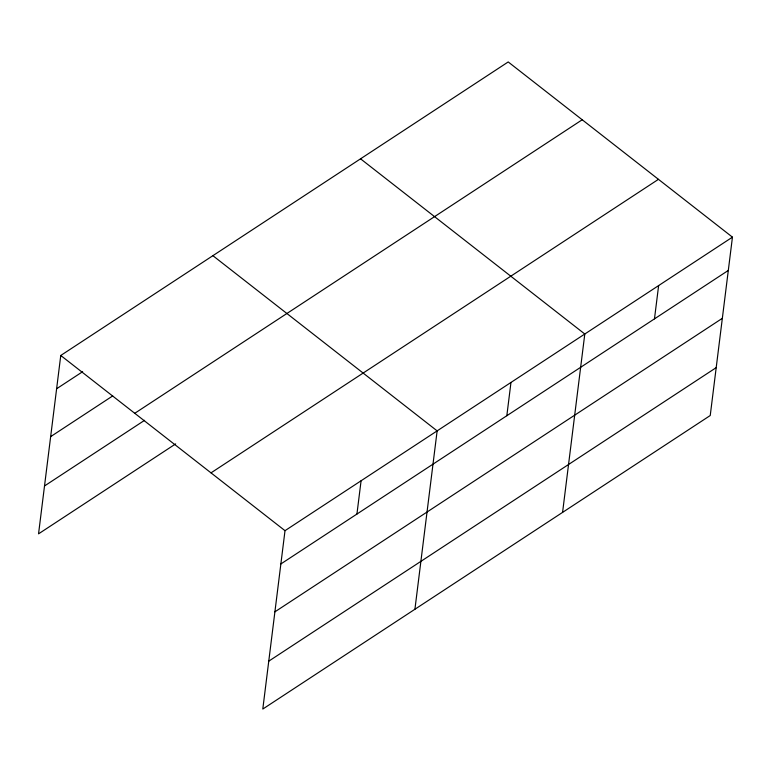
<?xml version="1.0" encoding="UTF-8"?>
<svg xmlns="http://www.w3.org/2000/svg" width="771" height="771" viewBox="0 0 771 771"><rect width="100%" height="100%" fill="white"/><g stroke="black" fill="none" stroke-linecap="round" stroke-linejoin="round"><path stroke-width="1.16" d="M732.45 237.15L285.01 530.679L262.795 709.05L710.236 415.521L732.45 237.15L508.205 61.95L60.764 355.479L38.55 533.85L175.663 443.894M356.934 514.055L361.079 480.776M414.923 609.244L437.138 430.883L212.892 255.683M506.826 415.723L510.971 382.445M562.579 512.387L584.794 334.016L360.549 158.816M654.473 318.866L658.627 285.588M56.62 388.757L82.642 371.689M50.655 436.637L112.711 395.928M134.771 413.295L582.201 119.775M44.516 485.961L144.601 420.311M211.013 472.864L658.453 179.335M280.866 563.958L728.306 270.438M274.9 611.837L722.34 318.317M268.761 661.161L716.201 367.642M60.764 355.479L285.01 530.679"/></g></svg>
